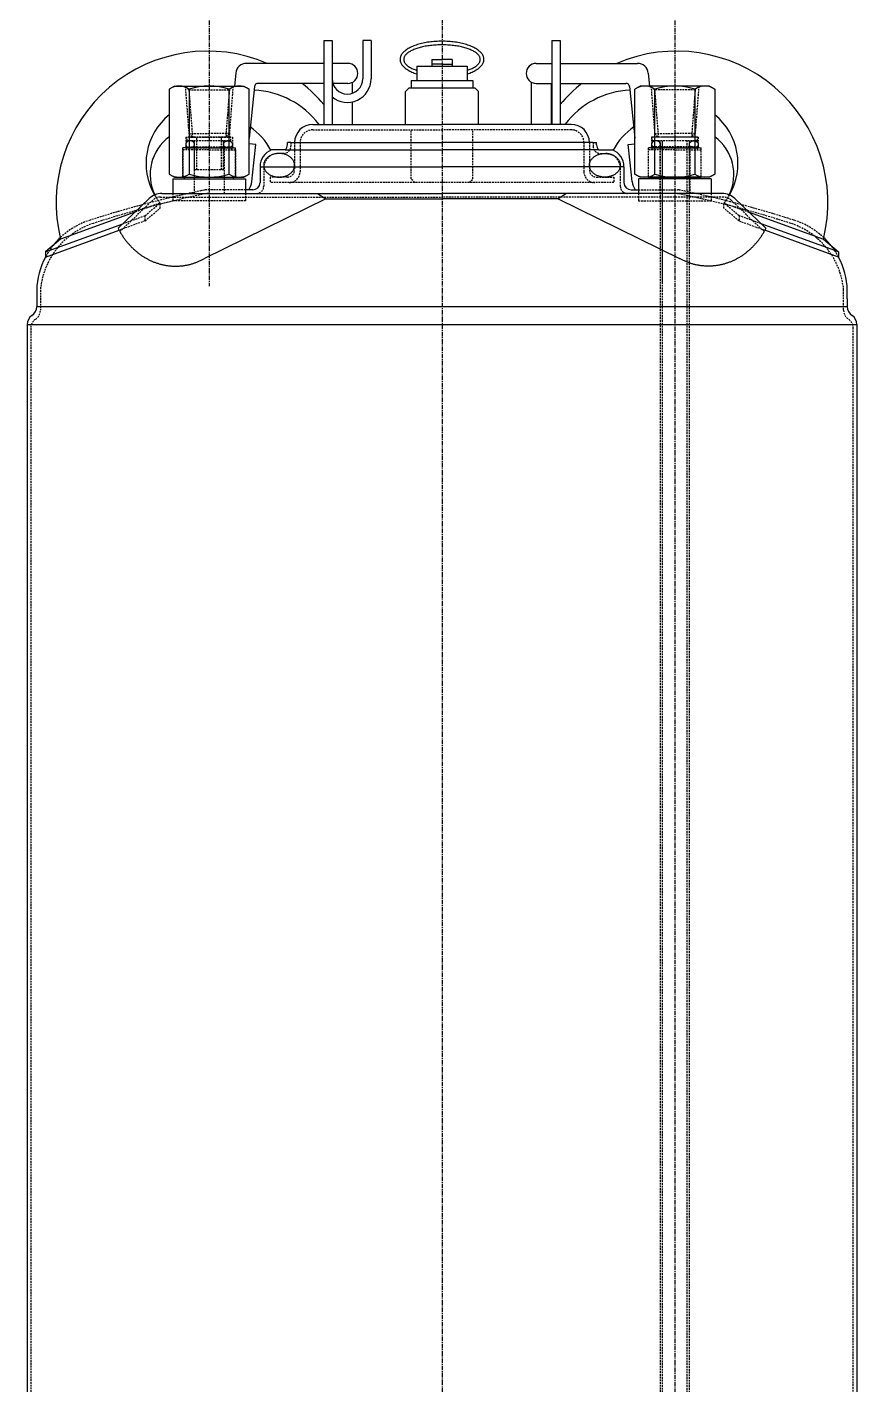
# Model space of a CAD drawing. Extents: x -168 to 134, y -932 to 192.
# Drawn here: x -114 to 114, y -559.3 to -186.3 of the extents above; entities that cross this region are included whole.
import ezdxf

# ---------------------------------------------------------------- set-up
doc = ezdxf.new("R2010")
doc.units = 0
doc.linetypes.add('CENTER', pattern=[2, 1.25, -0.25, 0.25, -0.25])
doc.linetypes.add('DASHED', pattern=[0.75, 0.5, -0.25])
doc.layers.get('0').update_dxf_attribs({"linetype": 'CONTINUOUS'})
doc.layers.add('CENTER', color=1, linetype='CENTER')

msp = doc.modelspace()

# ---------------------------------------------------------------- linework, layer by layer
at = {"color": 7, "linetype": 'CONTINUOUS'}
for p, q in [((-32.5, -190), (-32.5, -213)), ((-32.5, -190), (-30.2, -190)), ((-30.2, -190), (-30.2, -213)), ((-21.8, -190), (-21.8, -200.5)), ((-19.5, -190), (-21.8, -190)), ((-19.5, -190), (-19.5, -200.5)), ((30.2, -190), (30.2, -213)), ((30.2, -190), (32.5, -190)), ((32.5, -190), (32.5, -213)), ((-32.5, -196.25), (-53.7, -196.25)), ((-25.88, -196.25), (-30.18, -196.25)), ((-6.93, -197), (0, -197)), ((-6.93, -197), (-6.93, -201)), ((-2.75, -195.15), (0, -195.15)), ((-2.75, -195.15), (-2.75, -197)), ((0, -196.46), (-2.75, -196.46)), ((2.75, -195.15), (0, -195.15)), ((0, -196.46), (2.75, -196.46)), ((0, -197), (6.93, -197)), ((2.75, -195.15), (2.75, -197)), ((6.93, -197), (6.93, -201)), ((25.88, -196.25), (30.18, -196.25)), ((32.5, -196.25), (53.7, -196.25)), ((-56.68, -198.94), (-57.06, -202.5)), ((-8.5, -201), (-8.5, -203)), ((-8.5, -201), (0, -201)), ((0, -201), (8.5, -201)), ((8.5, -201), (8.5, -203)), ((56.68, -198.94), (57.06, -202.5)), ((-73.5, -202.5), (-74.97, -203.35)), ((-74.97, -203.35), (-74.97, -226.65)), ((-73.5, -202.5), (-64, -202.5)), ((-73.5, -202.5), (-54.5, -202.5)), ((-73.5, -202.5), (-54.5, -202.5)), ((-69.48, -203.35), (-69.48, -226.65)), ((-58.52, -226.65), (-58.52, -203.35)), ((-54.5, -202.5), (-53.03, -203.35)), ((-51.54, -202.65), (-53.03, -216.79)), ((-53.03, -226.65), (-53.03, -203.35)), ((-32.5, -201.75), (-50.55, -201.75)), ((-25.88, -201.75), (-30.01, -201.75)), ((-24.57, -204.45), (-24.57, -201.42)), ((-10, -204), (-9, -203)), ((-10, -213), (-10, -204)), ((-9, -203), (0, -203)), ((0, -203), (9, -203)), ((10, -204), (9, -203)), ((10, -213), (10, -204)), ((24.57, -213), (24.57, -201.42)), ((25.88, -201.75), (30.2, -201.75)), ((30.07, -213), (30.07, -201.75)), ((32.5, -201.75), (50.55, -201.75)), ((51.54, -202.65), (53.03, -216.79)), ((54.5, -202.5), (53.03, -203.35)), ((53.03, -226.65), (53.03, -203.35)), ((73.5, -202.5), (54.5, -202.5)), ((73.5, -202.5), (54.5, -202.5)), ((58.52, -226.65), (58.52, -203.35)), ((73.5, -202.5), (64, -202.5)), ((69.48, -203.35), (69.48, -226.65)), ((73.5, -202.5), (74.97, -203.35)), ((74.97, -203.35), (74.97, -226.65)), ((-30.07, -213), (-30.07, -205.57)), ((-24.57, -213), (-24.57, -206.84)), ((-35.5, -213), (0, -213)), ((35.5, -213), (0, -213)), ((6, -213), (3.82, -213)), ((-51.2, -218.55), (-53.03, -218.36)), ((-52.09, -226.98), (-51.2, -218.55)), ((-43.11, -220), (-46.83, -220)), ((-43.11, -220), (0, -220)), ((-41.5, -218), (-42.5, -218)), ((-42.5, -218.6), (-42.5, -218)), ((-41.5, -218), (0, -218)), ((41.5, -218), (0, -218)), ((43.11, -220), (0, -220)), ((41.5, -218), (42.5, -218)), ((42.5, -218.6), (42.5, -218)), ((43.11, -220), (46.83, -220)), ((51.2, -218.55), (53.03, -218.36)), ((52.09, -226.98), (51.2, -218.55)), ((-74.97, -226.65), (-73.5, -227.5)), ((-73.5, -227.5), (-54.5, -227.5)), ((-71.25, -227.5), (-56.75, -227.5)), ((-70.75, -228), (-70.75, -227.5)), ((-57.25, -228), (-57.25, -227.5)), ((-54.5, -227.5), (-53.03, -226.65)), ((-52.28, -228.75), (-52.09, -226.98)), ((-50, -224.65), (0, -224.65)), ((-50, -224.65), (-50, -229)), ((50, -224.65), (0, -224.65)), ((50, -224.65), (50, -229)), ((52.28, -228.75), (52.09, -226.98)), ((54.5, -227.5), (53.03, -226.65)), ((73.5, -227.5), (54.5, -227.5)), ((56.75, -227.5), (71.25, -227.5)), ((57.25, -228), (57.25, -227.5)), ((70.75, -228), (70.75, -227.5)), ((74.97, -226.65), (73.5, -227.5)), ((-74, -228), (-54, -228)), ((-74, -228), (-74, -232)), ((-54, -228), (-54, -232)), ((-52, -231), (-54, -231)), ((52, -231), (54, -231)), ((54, -228), (54, -232)), ((74, -228), (54, -228)), ((74, -228), (74, -232)), ((-80.45, -233.38), (-89, -241.54)), ((-77, -232), (0, -232)), ((-31.89, -233.5), (-65.24, -249.85)), ((-34.2, -232), (-31.89, -233.5)), ((-31.89, -233.5), (0, -233.5)), ((77, -232), (0, -232)), ((31.89, -233.5), (0, -233.5)), ((34.2, -232), (31.89, -233.5)), ((31.89, -233.5), (65.24, -249.85)), ((80.45, -233.38), (89, -241.54)), ((-84.4, -237.15), (-104.8, -244.58)), ((84.4, -237.15), (104.8, -244.58)), ((-108.93, -248.03), (-87.71, -240.3)), ((-108.93, -249.45), (-88.71, -242.09)), ((108.93, -248.03), (87.71, -240.3)), ((108.93, -249.45), (88.71, -242.09)), ((-104.8, -244.58), (-108.93, -248.03)), ((104.8, -244.58), (108.93, -248.03)), ((104.8, -244.58), (108.93, -248.03)), ((-108.93, -248.03), (-108.93, -249.45)), ((108.93, -248.03), (108.93, -249.45)), ((108.93, -248.03), (108.93, -249.45)), ((-111.37, -258.53), (-111.37, -263.04)), ((111.37, -260.98), (111.37, -258.53)), ((111.37, -260.98), (111.37, -263.04)), ((-111.37, -263.04), (0, -263.04)), ((0, -263.04), (111.37, -263.04)), ((-114, -268), (-114, -741)), ((-114, -268), (-114, -741)), ((-114, -268), (0, -268)), ((0, -268), (114, -268)), ((114, -268), (114, -741))]:
    msp.add_line(p, q, dxfattribs=at)
at = {"color": 3, "linetype": 'DASHED'}
for p, q in [((-70.57, -202.5), (-69.57, -215.5)), ((-70.57, -202.5), (-69.57, -203.5)), ((-69.57, -203.5), (-68.57, -216.5)), ((-69.57, -203.5), (-58.43, -203.5)), ((-58.43, -203.5), (-59.43, -216.5)), ((-57.43, -202.5), (-58.43, -215.5)), ((-57.43, -202.5), (-58.43, -203.5)), ((57.43, -202.5), (58.43, -203.5)), ((57.43, -202.5), (58.43, -215.5)), ((58.43, -203.5), (59.43, -216.5)), ((69.57, -203.5), (58.43, -203.5)), ((69.57, -203.5), (68.57, -216.5)), ((70.57, -202.5), (69.57, -203.5)), ((70.57, -202.5), (69.57, -215.5)), ((-69.57, -215.5), (-64, -215.5)), ((-69.57, -215.5), (-68.57, -216.5)), ((-58.43, -215.5), (-64, -215.5)), ((-58.43, -215.5), (-59.43, -216.5)), ((-58.43, -215.5), (-58.43, -216.5)), ((-35.5, -214.5), (0, -214.5)), ((-8.5, -228), (-8.5, -214.5)), ((35.5, -214.5), (0, -214.5)), ((8.5, -228), (8.5, -214.5)), ((58.43, -215.5), (59.43, -216.5)), ((58.43, -215.5), (64, -215.5)), ((58.43, -215.5), (58.43, -216.5)), ((69.57, -215.5), (64, -215.5)), ((69.57, -215.5), (68.57, -216.5)), ((-71.25, -227.5), (-71.25, -219.5)), ((-64, -219.5), (-71.25, -219.5)), ((-71.25, -220), (-71.25, -227.5)), ((-64, -220), (-71.25, -220)), ((-70.7, -219.5), (-70.4, -219.2)), ((-70.4, -216.5), (-70.4, -219.2)), ((-70.4, -216.5), (-57.6, -216.5)), ((-70.4, -219.2), (-57.6, -219.2)), ((-70.25, -219.5), (-57.75, -219.5)), ((-70.25, -220), (-70.25, -219.5)), ((-58, -216.5), (-70, -216.5)), ((-70, -217.5), (-70, -216.5)), ((-58, -217.5), (-70, -217.5)), ((-68.1, -219.5), (-68.1, -232)), ((-68, -225.5), (-68, -217.5)), ((-67.4, -225.5), (-67.4, -216.5)), ((-64, -219.5), (-56.75, -219.5)), ((-64, -220), (-56.75, -220)), ((-60.6, -225.5), (-60.6, -216.5)), ((-60, -225.5), (-60, -217.5)), ((-59.9, -219.5), (-59.9, -232)), ((-58, -217.5), (-58, -216.5)), ((-57.75, -220), (-57.75, -219.5)), ((-57.6, -216.5), (-57.6, -219.2)), ((-57.6, -219.2), (-57.3, -219.5)), ((-56.75, -227.5), (-56.75, -219.5)), ((-56.75, -220), (-56.75, -227.5)), ((-41.5, -218), (-41.5, -219)), ((-40.5, -218), (-40.5, -225.5)), ((-39, -218), (-39, -226)), ((39, -218), (39, -226)), ((40.5, -218), (40.5, -225.5)), ((41.5, -218), (41.5, -219)), ((56.75, -227.5), (56.75, -219.5)), ((64, -219.5), (56.75, -219.5)), ((64, -220), (56.75, -220)), ((56.75, -227.5), (56.75, -220)), ((57.6, -219.2), (57.3, -219.5)), ((57.6, -216.5), (57.6, -219.2)), ((70.4, -216.5), (57.6, -216.5)), ((70.4, -219.2), (57.6, -219.2)), ((57.75, -217.5), (57.75, -216.5)), ((70.25, -216.5), (57.75, -216.5)), ((70.25, -217.5), (57.75, -217.5)), ((57.75, -219.5), (70.25, -219.5)), ((57.75, -220), (57.75, -219.5)), ((59.9, -219.5), (59.9, -232)), ((60, -646.76), (60, -217.5)), ((60.6, -646.84), (60.6, -217.5)), ((60.6, -256.54), (60.6, -217.5)), ((64, -219.5), (71.25, -219.5)), ((64, -220), (71.25, -220)), ((67.4, -647.6), (67.4, -217.5)), ((68, -647.64), (68, -217.5)), ((68.1, -219.5), (68.1, -232)), ((70.25, -217.5), (70.25, -216.5)), ((70.25, -220), (70.25, -219.5)), ((70.4, -216.5), (70.4, -219.2)), ((70.7, -219.5), (70.4, -219.2)), ((71.25, -227.5), (71.25, -219.5)), ((71.25, -227.5), (71.25, -220)), ((-43.5, -221), (-45, -221)), ((43.5, -221), (45, -221)), ((-60, -225.5), (-68, -225.5)), ((-49, -225), (-49, -230)), ((-47.25, -227.5), (-47.25, -229)), ((-42.5, -227.5), (-47.25, -227.5)), ((42.5, -227.5), (47.25, -227.5)), ((47.25, -227.5), (47.25, -229)), ((49, -225), (49, -230)), ((-54, -231), (-64.7, -231)), ((0, -229), (-47.25, -229)), ((-7.5, -229), (-8.5, -228)), ((47.25, -229), (0, -229)), ((7.5, -229), (8.5, -228)), ((54, -231), (64.7, -231)), ((-79.47, -233.83), (-88.31, -242.26)), ((-77.49, -234.63), (-84.4, -237.15)), ((-81.62, -238.09), (-77.49, -234.63)), ((-77.49, -236.06), (-77.49, -234.63)), ((-77.4, -233), (0, -233)), ((-74, -232), (-74, -234)), ((-54, -234), (-74, -234)), ((-54, -232), (-54, -234)), ((77.4, -233), (0, -233)), ((54, -232), (54, -234)), ((54, -234), (74, -234)), ((74, -232), (74, -234)), ((77.49, -234.63), (84.4, -237.15)), ((77.49, -236.06), (77.49, -234.63)), ((81.62, -238.09), (77.49, -234.63)), ((79.47, -233.83), (88.31, -242.26)), ((-87.71, -240.3), (-81.62, -238.09)), ((-81.62, -239.51), (-77.49, -236.06)), ((-81.62, -238.09), (-81.62, -239.51)), ((81.62, -239.51), (77.49, -236.06)), ((81.62, -238.09), (81.62, -239.51)), ((87.71, -240.3), (81.62, -238.09)), ((-81.62, -239.51), (-88.71, -242.09)), ((81.62, -239.51), (88.71, -242.09)), ((-110.37, -258.53), (-110.37, -264.04)), ((110.37, -264.04), (110.37, -258.53)), ((-113, -269), (-113, -740)), ((113, -586.62), (113, -269))]:
    msp.add_line(p, q, dxfattribs=at)
at = {"color": 7, "linetype": 'CONTINUOUS'}
for points in [[(6.93, -199.16, 0), (7.28, -199.04, 0), (7.62, -198.91, 0), (7.96, -198.78, 0), (8.27, -198.64, 0), (8.58, -198.5, 0), (8.87, -198.35, 0), (9.15, -198.2, 0), (9.42, -198.04, 0), (9.67, -197.88, 0), (9.91, -197.71, 0), (10.13, -197.54, 0), (10.34, -197.37, 0), (10.53, -197.19, 0), (10.7, -197.01, 0), (10.86, -196.83, 0), (11, -196.65, 0), (11.12, -196.46, 0), (11.23, -196.27, 0), (11.32, -196.08, 0), (11.4, -195.89, 0), (11.45, -195.69, 0), (11.49, -195.5, 0), (11.51, -195.3, 0), (11.52, -195.11, 0), (11.51, -194.91, 0), (11.47, -194.72, 0), (11.43, -194.53, 0), (11.36, -194.33, 0), (11.28, -194.14, 0), (11.18, -193.95, 0), (11.06, -193.76, 0), (10.92, -193.58, 0), (10.77, -193.39, 0), (10.61, -193.21, 0), (10.42, -193.03, 0), (10.22, -192.86, 0), (10.01, -192.69, 0), (9.78, -192.52, 0), (9.54, -192.36, 0), (9.28, -192.2, 0), (9, -192.04, 0), (8.72, -191.89, 0), (8.42, -191.75, 0), (8.1, -191.61, 0), (7.78, -191.47, 0), (7.44, -191.34, 0), (7.09, -191.22, 0), (6.73, -191.1, 0), (6.36, -190.99, 0), (5.98, -190.89, 0), (5.59, -190.79, 0), (5.2, -190.7, 0), (4.79, -190.62, 0), (4.38, -190.54, 0), (3.96, -190.47, 0), (3.54, -190.4, 0), (3.11, -190.35, 0), (2.67, -190.3, 0), (2.23, -190.26, 0), (1.79, -190.22, 0), (1.34, -190.2, 0), (0.9, -190.18, 0), (0.45, -190.17, 0), (0, -190.16, 0), (-0.45, -190.17, 0), (-0.9, -190.18, 0), (-1.34, -190.2, 0), (-1.79, -190.22, 0), (-2.23, -190.26, 0), (-2.67, -190.3, 0), (-3.11, -190.35, 0), (-3.54, -190.4, 0), (-3.96, -190.47, 0), (-4.38, -190.54, 0), (-4.79, -190.62, 0), (-5.2, -190.7, 0), (-5.59, -190.79, 0), (-5.98, -190.89, 0), (-6.36, -190.99, 0), (-6.73, -191.1, 0), (-7.09, -191.22, 0), (-7.44, -191.34, 0), (-7.78, -191.47, 0), (-8.1, -191.61, 0), (-8.42, -191.75, 0), (-8.72, -191.89, 0), (-9, -192.04, 0), (-9.28, -192.2, 0), (-9.54, -192.36, 0), (-9.78, -192.52, 0), (-10.01, -192.69, 0), (-10.22, -192.86, 0), (-10.42, -193.03, 0), (-10.61, -193.21, 0), (-10.77, -193.39, 0), (-10.92, -193.58, 0), (-11.06, -193.76, 0), (-11.18, -193.95, 0), (-11.28, -194.14, 0), (-11.36, -194.33, 0), (-11.43, -194.53, 0), (-11.47, -194.72, 0), (-11.51, -194.91, 0), (-11.52, -195.11, 0), (-11.51, -195.3, 0), (-11.49, -195.5, 0), (-11.45, -195.69, 0), (-11.4, -195.89, 0), (-11.32, -196.08, 0), (-11.23, -196.27, 0), (-11.12, -196.46, 0), (-11, -196.65, 0), (-10.86, -196.83, 0), (-10.7, -197.01, 0), (-10.53, -197.19, 0), (-10.34, -197.37, 0), (-10.13, -197.54, 0), (-9.91, -197.71, 0), (-9.67, -197.88, 0), (-9.42, -198.04, 0), (-9.15, -198.2, 0), (-8.87, -198.35, 0), (-8.58, -198.5, 0), (-8.27, -198.64, 0), (-7.96, -198.78, 0), (-7.62, -198.91, 0), (-7.28, -199.04, 0), (-6.93, -199.16, 0)], [(6.93, -198.17, 0), (7.22, -198.07, 0), (7.51, -197.96, 0), (7.78, -197.85, 0), (8.04, -197.74, 0), (8.29, -197.62, 0), (8.53, -197.5, 0), (8.76, -197.38, 0), (8.97, -197.25, 0), (9.17, -197.12, 0), (9.36, -196.99, 0), (9.54, -196.85, 0), (9.7, -196.71, 0), (9.85, -196.57, 0), (9.98, -196.43, 0), (10.1, -196.28, 0), (10.2, -196.14, 0), (10.29, -195.99, 0), (10.37, -195.84, 0), (10.43, -195.69, 0), (10.47, -195.54, 0), (10.5, -195.39, 0), (10.52, -195.24, 0), (10.52, -195.09, 0), (10.5, -194.94, 0), (10.47, -194.78, 0), (10.43, -194.63, 0), (10.37, -194.48, 0), (10.29, -194.34, 0), (10.2, -194.19, 0), (10.1, -194.04, 0), (9.98, -193.9, 0), (9.85, -193.75, 0), (9.7, -193.61, 0), (9.54, -193.48, 0), (9.36, -193.34, 0), (9.18, -193.21, 0), (8.97, -193.07, 0), (8.76, -192.95, 0), (8.53, -192.82, 0), (8.3, -192.7, 0), (8.04, -192.59, 0), (7.78, -192.47, 0), (7.51, -192.36, 0), (7.22, -192.25, 0), (6.93, -192.15, 0), (6.63, -192.06, 0), (6.31, -191.96, 0), (5.99, -191.87, 0), (5.66, -191.79, 0), (5.32, -191.71, 0), (4.97, -191.64, 0), (4.62, -191.57, 0), (4.25, -191.5, 0), (3.89, -191.44, 0), (3.51, -191.39, 0), (3.14, -191.34, 0), (2.75, -191.3, 0), (2.37, -191.26, 0), (1.98, -191.23, 0), (1.59, -191.21, 0), (1.19, -191.19, 0), (0.8, -191.17, 0), (0.4, -191.16, 0), (0, -191.16, 0), (-0.4, -191.16, 0), (-0.8, -191.17, 0), (-1.19, -191.19, 0), (-1.59, -191.21, 0), (-1.98, -191.23, 0), (-2.37, -191.26, 0), (-2.75, -191.3, 0), (-3.14, -191.34, 0), (-3.51, -191.39, 0), (-3.89, -191.44, 0), (-4.25, -191.5, 0), (-4.62, -191.57, 0), (-4.97, -191.64, 0), (-5.32, -191.71, 0), (-5.66, -191.79, 0), (-5.99, -191.87, 0), (-6.31, -191.96, 0), (-6.63, -192.06, 0), (-6.93, -192.15, 0), (-7.22, -192.25, 0), (-7.51, -192.36, 0), (-7.78, -192.47, 0), (-8.04, -192.59, 0), (-8.3, -192.7, 0), (-8.53, -192.82, 0), (-8.76, -192.95, 0), (-8.97, -193.07, 0), (-9.18, -193.21, 0), (-9.36, -193.34, 0), (-9.54, -193.48, 0), (-9.7, -193.61, 0), (-9.85, -193.75, 0), (-9.98, -193.9, 0), (-10.1, -194.04, 0), (-10.2, -194.19, 0), (-10.29, -194.34, 0), (-10.37, -194.48, 0), (-10.43, -194.63, 0), (-10.47, -194.78, 0), (-10.5, -194.94, 0), (-10.52, -195.09, 0), (-10.52, -195.24, 0), (-10.5, -195.39, 0), (-10.47, -195.54, 0), (-10.43, -195.69, 0), (-10.37, -195.84, 0), (-10.29, -195.99, 0), (-10.2, -196.14, 0), (-10.1, -196.28, 0), (-9.98, -196.43, 0), (-9.85, -196.57, 0), (-9.7, -196.71, 0), (-9.54, -196.85, 0), (-9.36, -196.99, 0), (-9.17, -197.12, 0), (-8.97, -197.25, 0), (-8.76, -197.38, 0), (-8.53, -197.5, 0), (-8.29, -197.62, 0), (-8.04, -197.74, 0), (-7.78, -197.85, 0), (-7.51, -197.96, 0), (-7.22, -198.07, 0), (-6.93, -198.17, 0)], [(-89, -241.54, 0), (-88.89, -241.75, 0), (-88.78, -241.96, 0), (-88.67, -242.16, 0), (-88.56, -242.37, 0), (-88.44, -242.57, 0), (-88.33, -242.78, 0), (-88.21, -242.98, 0), (-88.08, -243.18, 0), (-87.96, -243.38, 0), (-87.83, -243.57, 0), (-87.7, -243.77, 0), (-87.57, -243.96, 0), (-87.44, -244.15, 0), (-87.31, -244.34, 0), (-87.17, -244.53, 0), (-87.03, -244.71, 0), (-86.89, -244.9, 0), (-86.75, -245.08, 0), (-86.61, -245.26, 0), (-86.46, -245.44, 0), (-86.31, -245.61, 0), (-86.16, -245.79, 0), (-86.01, -245.96, 0), (-85.86, -246.13, 0), (-85.7, -246.3, 0), (-85.55, -246.47, 0), (-85.39, -246.63, 0), (-85.23, -246.79, 0), (-85.07, -246.95, 0), (-84.9, -247.11, 0), (-84.74, -247.26, 0), (-84.57, -247.42, 0), (-84.4, -247.57, 0), (-84.23, -247.72, 0), (-84.06, -247.87, 0), (-83.89, -248.01, 0), (-83.71, -248.15, 0), (-83.54, -248.29, 0), (-83.36, -248.43, 0), (-83.18, -248.56, 0), (-83, -248.69, 0), (-82.82, -248.82, 0), (-82.64, -248.95, 0), (-82.45, -249.08, 0), (-82.27, -249.2, 0), (-82.08, -249.32, 0), (-81.89, -249.44, 0), (-81.71, -249.56, 0), (-81.52, -249.67, 0), (-81.32, -249.78, 0), (-81.13, -249.88, 0), (-80.94, -249.99, 0), (-80.74, -250.09, 0), (-80.55, -250.19, 0), (-80.35, -250.29, 0), (-80.15, -250.38, 0), (-79.95, -250.48, 0), (-79.75, -250.57, 0), (-79.55, -250.65, 0), (-79.35, -250.74, 0), (-79.15, -250.82, 0), (-78.95, -250.9, 0), (-78.74, -250.97, 0), (-78.54, -251.04, 0), (-78.33, -251.12, 0), (-78.13, -251.18, 0), (-77.92, -251.25, 0), (-77.71, -251.31, 0), (-77.51, -251.37, 0), (-77.3, -251.43, 0), (-77.09, -251.48, 0), (-76.88, -251.53, 0), (-76.67, -251.58, 0), (-76.46, -251.62, 0), (-76.25, -251.67, 0), (-76.04, -251.71, 0), (-75.82, -251.74, 0), (-75.61, -251.78, 0), (-75.4, -251.81, 0), (-75.19, -251.84, 0), (-74.97, -251.86, 0), (-74.76, -251.88, 0), (-74.55, -251.9, 0), (-74.33, -251.92, 0), (-74.12, -251.93, 0), (-73.91, -251.94, 0), (-73.69, -251.95, 0), (-73.48, -251.96, 0), (-73.26, -251.96, 0), (-73.05, -251.96, 0), (-72.84, -251.96, 0), (-72.62, -251.95, 0), (-72.41, -251.94, 0), (-72.2, -251.93, 0), (-71.98, -251.91, 0), (-71.77, -251.9, 0), (-71.56, -251.88, 0), (-71.35, -251.85, 0), (-71.13, -251.83, 0), (-70.92, -251.8, 0), (-70.71, -251.77, 0), (-70.5, -251.73, 0), (-70.29, -251.69, 0), (-70.08, -251.65, 0), (-69.87, -251.61, 0), (-69.66, -251.56, 0), (-69.45, -251.51, 0), (-69.24, -251.46, 0), (-69.03, -251.41, 0), (-68.83, -251.35, 0), (-68.62, -251.29, 0), (-68.41, -251.23, 0), (-68.21, -251.16, 0), (-68.01, -251.09, 0), (-67.8, -251.02, 0), (-67.6, -250.95, 0), (-67.4, -250.87, 0), (-67.2, -250.79, 0), (-67, -250.71, 0), (-66.8, -250.63, 0), (-66.6, -250.54, 0), (-66.4, -250.45, 0), (-66.21, -250.35, 0), (-66.01, -250.26, 0), (-65.82, -250.16, 0), (-65.62, -250.06, 0), (-65.43, -249.96, 0), (-65.24, -249.85, 0)], [(89, -241.54, 0), (88.89, -241.75, 0), (88.78, -241.96, 0), (88.67, -242.16, 0), (88.56, -242.37, 0), (88.44, -242.57, 0), (88.33, -242.78, 0), (88.21, -242.98, 0), (88.08, -243.18, 0), (87.96, -243.38, 0), (87.83, -243.57, 0), (87.7, -243.77, 0), (87.57, -243.96, 0), (87.44, -244.15, 0), (87.31, -244.34, 0), (87.17, -244.53, 0), (87.03, -244.71, 0), (86.89, -244.9, 0), (86.75, -245.08, 0), (86.61, -245.26, 0), (86.46, -245.44, 0), (86.31, -245.61, 0), (86.16, -245.79, 0), (86.01, -245.96, 0), (85.86, -246.13, 0), (85.7, -246.3, 0), (85.55, -246.47, 0), (85.39, -246.63, 0), (85.23, -246.79, 0), (85.07, -246.95, 0), (84.9, -247.11, 0), (84.74, -247.26, 0), (84.57, -247.42, 0), (84.4, -247.57, 0), (84.23, -247.72, 0), (84.06, -247.87, 0), (83.89, -248.01, 0), (83.71, -248.15, 0), (83.54, -248.29, 0), (83.36, -248.43, 0), (83.18, -248.56, 0), (83, -248.69, 0), (82.82, -248.82, 0), (82.64, -248.95, 0), (82.45, -249.08, 0), (82.27, -249.2, 0), (82.08, -249.32, 0), (81.89, -249.44, 0), (81.71, -249.56, 0), (81.52, -249.67, 0), (81.32, -249.78, 0), (81.13, -249.88, 0), (80.94, -249.99, 0), (80.74, -250.09, 0), (80.55, -250.19, 0), (80.35, -250.29, 0), (80.15, -250.38, 0), (79.95, -250.48, 0), (79.75, -250.57, 0), (79.55, -250.65, 0), (79.35, -250.74, 0), (79.15, -250.82, 0), (78.95, -250.9, 0), (78.74, -250.97, 0), (78.54, -251.04, 0), (78.33, -251.12, 0), (78.13, -251.18, 0), (77.92, -251.25, 0), (77.71, -251.31, 0), (77.51, -251.37, 0), (77.3, -251.43, 0), (77.09, -251.48, 0), (76.88, -251.53, 0), (76.67, -251.58, 0), (76.46, -251.62, 0), (76.25, -251.67, 0), (76.04, -251.71, 0), (75.82, -251.74, 0), (75.61, -251.78, 0), (75.4, -251.81, 0), (75.19, -251.84, 0), (74.97, -251.86, 0), (74.76, -251.88, 0), (74.55, -251.9, 0), (74.33, -251.92, 0), (74.12, -251.93, 0), (73.91, -251.94, 0), (73.69, -251.95, 0), (73.48, -251.96, 0), (73.26, -251.96, 0), (73.05, -251.96, 0), (72.84, -251.96, 0), (72.62, -251.95, 0), (72.41, -251.94, 0), (72.2, -251.93, 0), (71.98, -251.91, 0), (71.77, -251.9, 0), (71.56, -251.88, 0), (71.35, -251.85, 0), (71.13, -251.83, 0), (70.92, -251.8, 0), (70.71, -251.77, 0), (70.5, -251.73, 0), (70.29, -251.69, 0), (70.08, -251.65, 0), (69.87, -251.61, 0), (69.66, -251.56, 0), (69.45, -251.51, 0), (69.24, -251.46, 0), (69.03, -251.41, 0), (68.83, -251.35, 0), (68.62, -251.29, 0), (68.41, -251.23, 0), (68.21, -251.16, 0), (68.01, -251.09, 0), (67.8, -251.02, 0), (67.6, -250.95, 0), (67.4, -250.87, 0), (67.2, -250.79, 0), (67, -250.71, 0), (66.8, -250.63, 0), (66.6, -250.54, 0), (66.4, -250.45, 0), (66.21, -250.35, 0), (66.01, -250.26, 0), (65.82, -250.16, 0), (65.62, -250.06, 0), (65.43, -249.96, 0), (65.24, -249.85, 0)]]:
    msp.add_polyline3d(points, dxfattribs=at)
at = {"color": 3, "linetype": 'DASHED'}
for points in [[(-70.4, -218.5, 0), (-70.4, -218.55, 0), (-70.39, -218.6, 0), (-70.39, -218.65, 0), (-70.38, -218.69, 0), (-70.36, -218.74, 0), (-70.35, -218.79, 0), (-70.33, -218.84, 0), (-70.31, -218.88, 0), (-70.28, -218.93, 0), (-70.26, -218.97, 0), (-70.23, -219.01, 0), (-70.2, -219.06, 0), (-70.16, -219.1, 0), (-70.13, -219.13, 0), (-70.09, -219.17, 0), (-70.05, -219.21, 0), (-70.01, -219.24, 0), (-69.96, -219.27, 0), (-69.91, -219.3, 0), (-69.87, -219.33, 0), (-69.82, -219.36, 0), (-69.77, -219.38, 0), (-69.71, -219.4, 0), (-69.66, -219.42, 0), (-69.6, -219.44, 0), (-69.55, -219.46, 0), (-69.49, -219.47, 0), (-69.43, -219.48, 0), (-69.38, -219.49, 0), (-69.32, -219.5, 0), (-69.26, -219.5, 0), (-69.2, -219.5, 0), (-69.14, -219.5, 0), (-69.08, -219.5, 0), (-69.02, -219.49, 0), (-68.97, -219.48, 0), (-68.91, -219.47, 0), (-68.85, -219.46, 0), (-68.8, -219.44, 0), (-68.74, -219.42, 0), (-68.69, -219.4, 0), (-68.63, -219.38, 0), (-68.58, -219.36, 0), (-68.53, -219.33, 0), (-68.49, -219.3, 0), (-68.44, -219.27, 0), (-68.39, -219.24, 0), (-68.35, -219.21, 0), (-68.31, -219.17, 0), (-68.27, -219.13, 0), (-68.24, -219.1, 0), (-68.2, -219.06, 0), (-68.17, -219.01, 0), (-68.14, -218.97, 0), (-68.12, -218.93, 0), (-68.09, -218.88, 0), (-68.07, -218.84, 0), (-68.05, -218.79, 0), (-68.04, -218.74, 0), (-68.02, -218.69, 0), (-68.01, -218.65, 0), (-68.01, -218.6, 0), (-68, -218.55, 0), (-68, -218.5, 0), (-68, -218.45, 0), (-68.01, -218.4, 0), (-68.01, -218.35, 0), (-68.02, -218.31, 0), (-68.04, -218.26, 0), (-68.05, -218.21, 0), (-68.07, -218.16, 0), (-68.09, -218.12, 0), (-68.12, -218.07, 0), (-68.14, -218.03, 0), (-68.17, -217.99, 0), (-68.2, -217.94, 0), (-68.24, -217.9, 0), (-68.27, -217.87, 0), (-68.31, -217.83, 0), (-68.35, -217.79, 0), (-68.39, -217.76, 0), (-68.44, -217.73, 0), (-68.49, -217.7, 0), (-68.53, -217.67, 0), (-68.58, -217.64, 0), (-68.63, -217.62, 0), (-68.69, -217.6, 0), (-68.74, -217.58, 0), (-68.8, -217.56, 0), (-68.85, -217.54, 0), (-68.91, -217.53, 0), (-68.97, -217.52, 0), (-69.02, -217.51, 0), (-69.08, -217.5, 0), (-69.14, -217.5, 0), (-69.2, -217.5, 0), (-69.26, -217.5, 0), (-69.32, -217.5, 0), (-69.38, -217.51, 0), (-69.43, -217.52, 0), (-69.49, -217.53, 0), (-69.55, -217.54, 0), (-69.6, -217.56, 0), (-69.66, -217.58, 0), (-69.71, -217.6, 0), (-69.77, -217.62, 0), (-69.82, -217.64, 0), (-69.87, -217.67, 0), (-69.91, -217.7, 0), (-69.96, -217.73, 0), (-70.01, -217.76, 0), (-70.05, -217.79, 0), (-70.09, -217.83, 0), (-70.13, -217.87, 0), (-70.16, -217.9, 0), (-70.2, -217.94, 0), (-70.23, -217.99, 0), (-70.26, -218.03, 0), (-70.28, -218.07, 0), (-70.31, -218.12, 0), (-70.33, -218.16, 0), (-70.35, -218.21, 0), (-70.36, -218.26, 0), (-70.38, -218.31, 0), (-70.39, -218.35, 0), (-70.39, -218.4, 0), (-70.4, -218.45, 0), (-70.4, -218.5, 0)], [(-57.6, -218.5, 0), (-57.6, -218.55, 0), (-57.61, -218.6, 0), (-57.61, -218.65, 0), (-57.62, -218.69, 0), (-57.64, -218.74, 0), (-57.65, -218.79, 0), (-57.67, -218.84, 0), (-57.69, -218.88, 0), (-57.72, -218.93, 0), (-57.74, -218.97, 0), (-57.77, -219.01, 0), (-57.8, -219.06, 0), (-57.84, -219.1, 0), (-57.87, -219.13, 0), (-57.91, -219.17, 0), (-57.95, -219.21, 0), (-57.99, -219.24, 0), (-58.04, -219.27, 0), (-58.09, -219.3, 0), (-58.13, -219.33, 0), (-58.18, -219.36, 0), (-58.23, -219.38, 0), (-58.29, -219.4, 0), (-58.34, -219.42, 0), (-58.4, -219.44, 0), (-58.45, -219.46, 0), (-58.51, -219.47, 0), (-58.57, -219.48, 0), (-58.62, -219.49, 0), (-58.68, -219.5, 0), (-58.74, -219.5, 0), (-58.8, -219.5, 0), (-58.86, -219.5, 0), (-58.92, -219.5, 0), (-58.98, -219.49, 0), (-59.03, -219.48, 0), (-59.09, -219.47, 0), (-59.15, -219.46, 0), (-59.2, -219.44, 0), (-59.26, -219.42, 0), (-59.31, -219.4, 0), (-59.37, -219.38, 0), (-59.42, -219.36, 0), (-59.47, -219.33, 0), (-59.51, -219.3, 0), (-59.56, -219.27, 0), (-59.61, -219.24, 0), (-59.65, -219.21, 0), (-59.69, -219.17, 0), (-59.73, -219.13, 0), (-59.76, -219.1, 0), (-59.8, -219.06, 0), (-59.83, -219.01, 0), (-59.86, -218.97, 0), (-59.88, -218.93, 0), (-59.91, -218.88, 0), (-59.93, -218.84, 0), (-59.95, -218.79, 0), (-59.96, -218.74, 0), (-59.98, -218.69, 0), (-59.99, -218.65, 0), (-59.99, -218.6, 0), (-60, -218.55, 0), (-60, -218.5, 0), (-60, -218.45, 0), (-59.99, -218.4, 0), (-59.99, -218.35, 0), (-59.98, -218.31, 0), (-59.96, -218.26, 0), (-59.95, -218.21, 0), (-59.93, -218.16, 0), (-59.91, -218.12, 0), (-59.88, -218.07, 0), (-59.86, -218.03, 0), (-59.83, -217.99, 0), (-59.8, -217.94, 0), (-59.76, -217.9, 0), (-59.73, -217.87, 0), (-59.69, -217.83, 0), (-59.65, -217.79, 0), (-59.61, -217.76, 0), (-59.56, -217.73, 0), (-59.51, -217.7, 0), (-59.47, -217.67, 0), (-59.42, -217.64, 0), (-59.37, -217.62, 0), (-59.31, -217.6, 0), (-59.26, -217.58, 0), (-59.2, -217.56, 0), (-59.15, -217.54, 0), (-59.09, -217.53, 0), (-59.03, -217.52, 0), (-58.98, -217.51, 0), (-58.92, -217.5, 0), (-58.86, -217.5, 0), (-58.8, -217.5, 0), (-58.74, -217.5, 0), (-58.68, -217.5, 0), (-58.62, -217.51, 0), (-58.57, -217.52, 0), (-58.51, -217.53, 0), (-58.45, -217.54, 0), (-58.4, -217.56, 0), (-58.34, -217.58, 0), (-58.29, -217.6, 0), (-58.23, -217.62, 0), (-58.18, -217.64, 0), (-58.13, -217.67, 0), (-58.09, -217.7, 0), (-58.04, -217.73, 0), (-57.99, -217.76, 0), (-57.95, -217.79, 0), (-57.91, -217.83, 0), (-57.87, -217.87, 0), (-57.84, -217.9, 0), (-57.8, -217.94, 0), (-57.77, -217.99, 0), (-57.74, -218.03, 0), (-57.72, -218.07, 0), (-57.69, -218.12, 0), (-57.67, -218.16, 0), (-57.65, -218.21, 0), (-57.64, -218.26, 0), (-57.62, -218.31, 0), (-57.61, -218.35, 0), (-57.61, -218.4, 0), (-57.6, -218.45, 0), (-57.6, -218.5, 0)], [(57.6, -218.5, 0), (57.6, -218.55, 0), (57.61, -218.6, 0), (57.61, -218.65, 0), (57.62, -218.69, 0), (57.64, -218.74, 0), (57.65, -218.79, 0), (57.67, -218.84, 0), (57.69, -218.88, 0), (57.72, -218.93, 0), (57.74, -218.97, 0), (57.77, -219.01, 0), (57.8, -219.06, 0), (57.84, -219.1, 0), (57.87, -219.13, 0), (57.91, -219.17, 0), (57.95, -219.21, 0), (57.99, -219.24, 0), (58.04, -219.27, 0), (58.09, -219.3, 0), (58.13, -219.33, 0), (58.18, -219.36, 0), (58.23, -219.38, 0), (58.29, -219.4, 0), (58.34, -219.42, 0), (58.4, -219.44, 0), (58.45, -219.46, 0), (58.51, -219.47, 0), (58.57, -219.48, 0), (58.62, -219.49, 0), (58.68, -219.5, 0), (58.74, -219.5, 0), (58.8, -219.5, 0), (58.86, -219.5, 0), (58.92, -219.5, 0), (58.98, -219.49, 0), (59.03, -219.48, 0), (59.09, -219.47, 0), (59.15, -219.46, 0), (59.2, -219.44, 0), (59.26, -219.42, 0), (59.31, -219.4, 0), (59.37, -219.38, 0), (59.42, -219.36, 0), (59.47, -219.33, 0), (59.51, -219.3, 0), (59.56, -219.27, 0), (59.61, -219.24, 0), (59.65, -219.21, 0), (59.69, -219.17, 0), (59.73, -219.13, 0), (59.76, -219.1, 0), (59.8, -219.06, 0), (59.83, -219.01, 0), (59.86, -218.97, 0), (59.88, -218.93, 0), (59.91, -218.88, 0), (59.93, -218.84, 0), (59.95, -218.79, 0), (59.96, -218.74, 0), (59.98, -218.69, 0), (59.99, -218.65, 0), (59.99, -218.6, 0), (60, -218.55, 0), (60, -218.5, 0), (60, -218.45, 0), (59.99, -218.4, 0), (59.99, -218.35, 0), (59.98, -218.31, 0), (59.96, -218.26, 0), (59.95, -218.21, 0), (59.93, -218.16, 0), (59.91, -218.12, 0), (59.88, -218.07, 0), (59.86, -218.03, 0), (59.83, -217.99, 0), (59.8, -217.94, 0), (59.76, -217.9, 0), (59.73, -217.87, 0), (59.69, -217.83, 0), (59.65, -217.79, 0), (59.61, -217.76, 0), (59.56, -217.73, 0), (59.51, -217.7, 0), (59.47, -217.67, 0), (59.42, -217.64, 0), (59.37, -217.62, 0), (59.31, -217.6, 0), (59.26, -217.58, 0), (59.2, -217.56, 0), (59.15, -217.54, 0), (59.09, -217.53, 0), (59.03, -217.52, 0), (58.98, -217.51, 0), (58.92, -217.5, 0), (58.86, -217.5, 0), (58.8, -217.5, 0), (58.74, -217.5, 0), (58.68, -217.5, 0), (58.62, -217.51, 0), (58.57, -217.52, 0), (58.51, -217.53, 0), (58.45, -217.54, 0), (58.4, -217.56, 0), (58.34, -217.58, 0), (58.29, -217.6, 0), (58.23, -217.62, 0), (58.18, -217.64, 0), (58.13, -217.67, 0), (58.09, -217.7, 0), (58.04, -217.73, 0), (57.99, -217.76, 0), (57.95, -217.79, 0), (57.91, -217.83, 0), (57.87, -217.87, 0), (57.84, -217.9, 0), (57.8, -217.94, 0), (57.77, -217.99, 0), (57.74, -218.03, 0), (57.72, -218.07, 0), (57.69, -218.12, 0), (57.67, -218.16, 0), (57.65, -218.21, 0), (57.64, -218.26, 0), (57.62, -218.31, 0), (57.61, -218.35, 0), (57.61, -218.4, 0), (57.6, -218.45, 0), (57.6, -218.5, 0)], [(70.4, -218.5, 0), (70.4, -218.55, 0), (70.39, -218.6, 0), (70.39, -218.65, 0), (70.38, -218.69, 0), (70.36, -218.74, 0), (70.35, -218.79, 0), (70.33, -218.84, 0), (70.31, -218.88, 0), (70.28, -218.93, 0), (70.26, -218.97, 0), (70.23, -219.01, 0), (70.2, -219.06, 0), (70.16, -219.1, 0), (70.13, -219.13, 0), (70.09, -219.17, 0), (70.05, -219.21, 0), (70.01, -219.24, 0), (69.96, -219.27, 0), (69.91, -219.3, 0), (69.87, -219.33, 0), (69.82, -219.36, 0), (69.77, -219.38, 0), (69.71, -219.4, 0), (69.66, -219.42, 0), (69.6, -219.44, 0), (69.55, -219.46, 0), (69.49, -219.47, 0), (69.43, -219.48, 0), (69.38, -219.49, 0), (69.32, -219.5, 0), (69.26, -219.5, 0), (69.2, -219.5, 0), (69.14, -219.5, 0), (69.08, -219.5, 0), (69.02, -219.49, 0), (68.97, -219.48, 0), (68.91, -219.47, 0), (68.85, -219.46, 0), (68.8, -219.44, 0), (68.74, -219.42, 0), (68.69, -219.4, 0), (68.63, -219.38, 0), (68.58, -219.36, 0), (68.53, -219.33, 0), (68.49, -219.3, 0), (68.44, -219.27, 0), (68.39, -219.24, 0), (68.35, -219.21, 0), (68.31, -219.17, 0), (68.27, -219.13, 0), (68.24, -219.1, 0), (68.2, -219.06, 0), (68.17, -219.01, 0), (68.14, -218.97, 0), (68.12, -218.93, 0), (68.09, -218.88, 0), (68.07, -218.84, 0), (68.05, -218.79, 0), (68.04, -218.74, 0), (68.02, -218.69, 0), (68.01, -218.65, 0), (68.01, -218.6, 0), (68, -218.55, 0), (68, -218.5, 0), (68, -218.45, 0), (68.01, -218.4, 0), (68.01, -218.35, 0), (68.02, -218.31, 0), (68.04, -218.26, 0), (68.05, -218.21, 0), (68.07, -218.16, 0), (68.09, -218.12, 0), (68.12, -218.07, 0), (68.14, -218.03, 0), (68.17, -217.99, 0), (68.2, -217.94, 0), (68.24, -217.9, 0), (68.27, -217.87, 0), (68.31, -217.83, 0), (68.35, -217.79, 0), (68.39, -217.76, 0), (68.44, -217.73, 0), (68.49, -217.7, 0), (68.53, -217.67, 0), (68.58, -217.64, 0), (68.63, -217.62, 0), (68.69, -217.6, 0), (68.74, -217.58, 0), (68.8, -217.56, 0), (68.85, -217.54, 0), (68.91, -217.53, 0), (68.97, -217.52, 0), (69.02, -217.51, 0), (69.08, -217.5, 0), (69.14, -217.5, 0), (69.2, -217.5, 0), (69.26, -217.5, 0), (69.32, -217.5, 0), (69.38, -217.51, 0), (69.43, -217.52, 0), (69.49, -217.53, 0), (69.55, -217.54, 0), (69.6, -217.56, 0), (69.66, -217.58, 0), (69.71, -217.6, 0), (69.77, -217.62, 0), (69.82, -217.64, 0), (69.87, -217.67, 0), (69.91, -217.7, 0), (69.96, -217.73, 0), (70.01, -217.76, 0), (70.05, -217.79, 0), (70.09, -217.83, 0), (70.13, -217.87, 0), (70.16, -217.9, 0), (70.2, -217.94, 0), (70.23, -217.99, 0), (70.26, -218.03, 0), (70.28, -218.07, 0), (70.31, -218.12, 0), (70.33, -218.16, 0), (70.35, -218.21, 0), (70.36, -218.26, 0), (70.38, -218.31, 0), (70.39, -218.35, 0), (70.39, -218.4, 0), (70.4, -218.45, 0), (70.4, -218.5, 0)], [(-40.5, -224.25, 0), (-40.51, -224.09, 0), (-40.52, -223.93, 0), (-40.55, -223.77, 0), (-40.58, -223.62, 0), (-40.63, -223.46, 0), (-40.68, -223.31, 0), (-40.75, -223.16, 0), (-40.82, -223.01, 0), (-40.91, -222.86, 0), (-41, -222.72, 0), (-41.1, -222.58, 0), (-41.22, -222.44, 0), (-41.34, -222.31, 0), (-41.46, -222.19, 0), (-41.6, -222.07, 0), (-41.74, -221.95, 0), (-41.9, -221.84, 0), (-42.05, -221.74, 0), (-42.22, -221.64, 0), (-42.39, -221.55, 0), (-42.56, -221.46, 0), (-42.75, -221.38, 0), (-42.93, -221.31, 0), (-43.12, -221.25, 0), (-43.32, -221.19, 0), (-43.52, -221.14, 0), (-43.72, -221.1, 0), (-43.92, -221.06, 0), (-44.13, -221.03, 0), (-44.33, -221.02, 0), (-44.54, -221, 0), (-44.75, -221, 0), (-44.96, -221, 0), (-45.17, -221.02, 0), (-45.37, -221.03, 0), (-45.58, -221.06, 0), (-45.78, -221.1, 0), (-45.98, -221.14, 0), (-46.18, -221.19, 0), (-46.38, -221.25, 0), (-46.57, -221.31, 0), (-46.75, -221.38, 0), (-46.93, -221.46, 0), (-47.11, -221.55, 0), (-47.28, -221.64, 0), (-47.45, -221.74, 0), (-47.6, -221.84, 0), (-47.76, -221.95, 0), (-47.9, -222.07, 0), (-48.04, -222.19, 0), (-48.16, -222.31, 0), (-48.28, -222.44, 0), (-48.4, -222.58, 0), (-48.5, -222.72, 0), (-48.59, -222.86, 0), (-48.68, -223.01, 0), (-48.75, -223.16, 0), (-48.82, -223.31, 0), (-48.87, -223.46, 0), (-48.92, -223.62, 0), (-48.95, -223.77, 0), (-48.98, -223.93, 0), (-48.99, -224.09, 0), (-49, -224.25, 0), (-48.99, -224.41, 0), (-48.98, -224.57, 0), (-48.95, -224.73, 0), (-48.92, -224.88, 0), (-48.87, -225.04, 0), (-48.82, -225.19, 0), (-48.75, -225.34, 0), (-48.68, -225.49, 0), (-48.59, -225.64, 0), (-48.5, -225.78, 0), (-48.4, -225.92, 0), (-48.28, -226.06, 0), (-48.16, -226.19, 0), (-48.04, -226.31, 0), (-47.9, -226.43, 0), (-47.76, -226.55, 0), (-47.6, -226.66, 0), (-47.45, -226.76, 0), (-47.28, -226.86, 0), (-47.11, -226.95, 0), (-46.93, -227.04, 0), (-46.75, -227.12, 0), (-46.57, -227.19, 0), (-46.38, -227.25, 0), (-46.18, -227.31, 0), (-45.98, -227.36, 0), (-45.78, -227.4, 0), (-45.58, -227.44, 0), (-45.37, -227.47, 0), (-45.17, -227.48, 0), (-44.96, -227.5, 0), (-44.75, -227.5, 0), (-44.54, -227.5, 0), (-44.33, -227.48, 0), (-44.13, -227.47, 0), (-43.92, -227.44, 0), (-43.72, -227.4, 0), (-43.52, -227.36, 0), (-43.32, -227.31, 0), (-43.12, -227.25, 0), (-42.93, -227.19, 0), (-42.75, -227.12, 0), (-42.56, -227.04, 0), (-42.39, -226.95, 0), (-42.22, -226.86, 0), (-42.05, -226.76, 0), (-41.9, -226.66, 0), (-41.74, -226.55, 0), (-41.6, -226.43, 0), (-41.46, -226.31, 0), (-41.34, -226.19, 0), (-41.22, -226.06, 0), (-41.1, -225.92, 0), (-41, -225.78, 0), (-40.91, -225.64, 0), (-40.82, -225.49, 0), (-40.75, -225.34, 0), (-40.68, -225.19, 0), (-40.63, -225.04, 0), (-40.58, -224.88, 0), (-40.55, -224.73, 0), (-40.52, -224.57, 0), (-40.51, -224.41, 0), (-40.5, -224.25, 0)], [(40.5, -224.25, 0), (40.51, -224.09, 0), (40.52, -223.93, 0), (40.55, -223.77, 0), (40.58, -223.62, 0), (40.63, -223.46, 0), (40.68, -223.31, 0), (40.75, -223.16, 0), (40.82, -223.01, 0), (40.91, -222.86, 0), (41, -222.72, 0), (41.1, -222.58, 0), (41.22, -222.44, 0), (41.34, -222.31, 0), (41.46, -222.19, 0), (41.6, -222.07, 0), (41.74, -221.95, 0), (41.9, -221.84, 0), (42.05, -221.74, 0), (42.22, -221.64, 0), (42.39, -221.55, 0), (42.56, -221.46, 0), (42.75, -221.38, 0), (42.93, -221.31, 0), (43.12, -221.25, 0), (43.32, -221.19, 0), (43.52, -221.14, 0), (43.72, -221.1, 0), (43.92, -221.06, 0), (44.13, -221.03, 0), (44.33, -221.02, 0), (44.54, -221, 0), (44.75, -221, 0), (44.96, -221, 0), (45.17, -221.02, 0), (45.37, -221.03, 0), (45.58, -221.06, 0), (45.78, -221.1, 0), (45.98, -221.14, 0), (46.18, -221.19, 0), (46.38, -221.25, 0), (46.57, -221.31, 0), (46.75, -221.38, 0), (46.93, -221.46, 0), (47.11, -221.55, 0), (47.28, -221.64, 0), (47.45, -221.74, 0), (47.6, -221.84, 0), (47.76, -221.95, 0), (47.9, -222.07, 0), (48.04, -222.19, 0), (48.16, -222.31, 0), (48.28, -222.44, 0), (48.4, -222.58, 0), (48.5, -222.72, 0), (48.59, -222.86, 0), (48.68, -223.01, 0), (48.75, -223.16, 0), (48.82, -223.31, 0), (48.87, -223.46, 0), (48.92, -223.62, 0), (48.95, -223.77, 0), (48.98, -223.93, 0), (48.99, -224.09, 0), (49, -224.25, 0), (48.99, -224.41, 0), (48.98, -224.57, 0), (48.95, -224.73, 0), (48.92, -224.88, 0), (48.87, -225.04, 0), (48.82, -225.19, 0), (48.75, -225.34, 0), (48.68, -225.49, 0), (48.59, -225.64, 0), (48.5, -225.78, 0), (48.4, -225.92, 0), (48.28, -226.06, 0), (48.16, -226.19, 0), (48.04, -226.31, 0), (47.9, -226.43, 0), (47.76, -226.55, 0), (47.6, -226.66, 0), (47.45, -226.76, 0), (47.28, -226.86, 0), (47.11, -226.95, 0), (46.93, -227.04, 0), (46.75, -227.12, 0), (46.57, -227.19, 0), (46.38, -227.25, 0), (46.18, -227.31, 0), (45.98, -227.36, 0), (45.78, -227.4, 0), (45.58, -227.44, 0), (45.37, -227.47, 0), (45.17, -227.48, 0), (44.96, -227.5, 0), (44.75, -227.5, 0), (44.54, -227.5, 0), (44.33, -227.48, 0), (44.13, -227.47, 0), (43.92, -227.44, 0), (43.72, -227.4, 0), (43.52, -227.36, 0), (43.32, -227.31, 0), (43.12, -227.25, 0), (42.93, -227.19, 0), (42.75, -227.12, 0), (42.56, -227.04, 0), (42.39, -226.95, 0), (42.22, -226.86, 0), (42.05, -226.76, 0), (41.9, -226.66, 0), (41.74, -226.55, 0), (41.6, -226.43, 0), (41.46, -226.31, 0), (41.34, -226.19, 0), (41.22, -226.06, 0), (41.1, -225.92, 0), (41, -225.78, 0), (40.91, -225.64, 0), (40.82, -225.49, 0), (40.75, -225.34, 0), (40.68, -225.19, 0), (40.63, -225.04, 0), (40.58, -224.88, 0), (40.55, -224.73, 0), (40.52, -224.57, 0), (40.51, -224.41, 0), (40.5, -224.25, 0)]]:
    msp.add_polyline3d(points, dxfattribs=at)
at = {"color": 7, "linetype": 'CONTINUOUS'}
for centre, radius, start, end in [((-64.4, -234.52), 41.63, 66.8019, 193.9805), ((64.4, -234.52), 41.63, 346.0195, 113.1899), ((-53.7, -199.25), 3, 90, 174), ((-25.88, -199), 2.75, 270, 90), ((25.88, -199), 2.75, 90, 270), ((53.7, -199.25), 3, 6, 90), ((-26, -200.5), 6.5, 229.7478, 0), ((-26, -200.5), 4.2, 180, 0), ((-72.23, -207.36), 4.86, 55.6158, 124.3842), ((-64, -220.65), 18.15, 72.412, 107.588), ((-55.77, -207.32), 4.83, 55.3992, 124.6008), ((-52.9, -227.55), 24.01, 37.3067, 86.9939), ((-50.55, -202.75), 1, 90, 174), ((-63.64, -233.64), 40.64, 39.9834, 51.6923), ((63.64, -233.64), 40.64, 128.3077, 140.0166), ((52.9, -227.55), 24.01, 93.0061, 142.6933), ((50.55, -202.75), 1, 6, 90), ((55.77, -207.32), 4.83, 55.3992, 124.6008), ((64, -220.65), 18.15, 72.412, 107.588), ((72.23, -207.36), 4.86, 55.6158, 124.3842), ((-64.03, -223.77), 17.3, 129.2421, 210.0162), ((64.03, -223.77), 17.3, 329.9838, 50.7579), ((-64.61, -230), 20.22, 29.4202, 53.9253), ((-35.5, -218), 5, 90, 180), ((35.5, -218), 5, 0, 90), ((64.61, -230), 20.22, 126.0747, 150.5798), ((-67.42, -226.77), 12.78, 126.2375, 206.0284), ((-45, -224.65), 5, 111.5185, 180), ((-44.31, -218.64), 1.81, 311.3855, 1.5017), ((44.31, -218.64), 1.81, 178.4983, 228.6145), ((45, -224.65), 5, 0, 68.4815), ((67.42, -226.77), 12.78, 333.9716, 53.7625), ((-72.23, -222.64), 4.86, 235.6158, 304.3842), ((-64, -209.35), 18.15, 252.412, 287.588), ((-55.77, -222.68), 4.83, 235.3992, 304.6008), ((55.77, -222.68), 4.83, 235.3992, 304.6008), ((64, -209.35), 18.15, 252.412, 287.588), ((72.23, -222.64), 4.86, 235.6158, 304.3842), ((-57, -228.25), 4.75, 324.6235, 354), ((-52, -229), 2, 270, 0), ((52, -229), 2, 180, 270), ((57, -228.25), 4.75, 186, 215.3765), ((-77, -237), 5, 90, 133.6488), ((77, -237), 5, 46.3512, 90), ((-90.52, -259.26), 20.87, 133.582, 141.6801), ((90.52, -259.26), 20.87, 38.3199, 46.418), ((-90.52, -259.26), 20.87, 151.9668, 177.9991), ((90.52, -259.26), 20.87, 2.0009, 28.0332), ((-114.37, -263.04), 3, 304.1745, 0), ((114.37, -263.04), 3, 180, 235.8255), ((-111, -268), 3, 124.1745, 180), ((111, -268), 3, 0, 55.8255)]:
    msp.add_arc(centre, radius, start, end, dxfattribs=at)
at = {"color": 3, "linetype": 'DASHED'}
for centre, radius, start, end in [((-35.5, -218), 3.5, 90, 180), ((35.5, -218), 3.5, 360, 90), ((-43.5, -219), 2, 270, 0), ((43.5, -219), 2, 180, 270), ((-45, -225), 4, 90, 180), ((45, -225), 4, 0, 90), ((-42.5, -225.5), 2, 270, 0), ((-42, -226), 3, 270, 0), ((42, -226), 3, 180, 270), ((42.5, -225.5), 2, 180, 270), ((-6.01, -519.94), 294.9, 101.5973, 107.9087), ((-64.7, -234), 3, 90, 101.5973), ((-51, -230), 2, 270, 0), ((51, -230), 2, 180, 270), ((64.7, -234), 3, 78.4027, 90), ((6.01, -519.94), 294.9, 72.0913, 78.4027), ((-5.4, -520.88), 294.89, 101.6853, 107.8612), ((-77.4, -236), 3, 90, 133.6488), ((-64.03, -223.77), 17.3, 210.0162, 218.9184), ((-67.42, -226.77), 12.78, 206.0284, 217.9973), ((-64.11, -237), 5, 90, 101.6853), ((64.11, -237), 5, 78.3147, 90), ((5.4, -520.88), 294.89, 72.1388, 78.3147), ((77.4, -236), 3, 46.3512, 90), ((67.42, -226.77), 12.78, 322.0027, 333.9716), ((64.03, -223.77), 17.3, 321.0816, 329.9838), ((-89.15, -260.43), 21.31, 108.3145, 174.8741), ((-90.52, -259.26), 20.87, 107.2288, 133.582), ((89.15, -260.43), 21.31, 5.1259, 71.6855), ((90.52, -259.26), 20.87, 46.418, 72.7712), ((-90.52, -259.26), 20.87, 141.6801, 151.9668), ((90.52, -259.26), 20.87, 28.0332, 38.3199), ((-113.37, -264.04), 3, 304.1745, 0), ((113.37, -264.04), 3, 180, 235.8255), ((-110, -269), 3, 124.1745, 180), ((110, -269), 3, 0, 55.8255)]:
    msp.add_arc(centre, radius, start, end, dxfattribs=at)
at = {"layer": 'CENTER', "color": 1, "linetype": 'CENTER'}
for p, q in [((0, -174.01), (0, -818)), ((-64, -182.5), (-64, -257.45)), ((64, -182.5), (64, -648.85)), ((64, -182.5), (64, -257.45))]:
    msp.add_line(p, q, dxfattribs=at)

doc.saveas('drawing.dxf')
